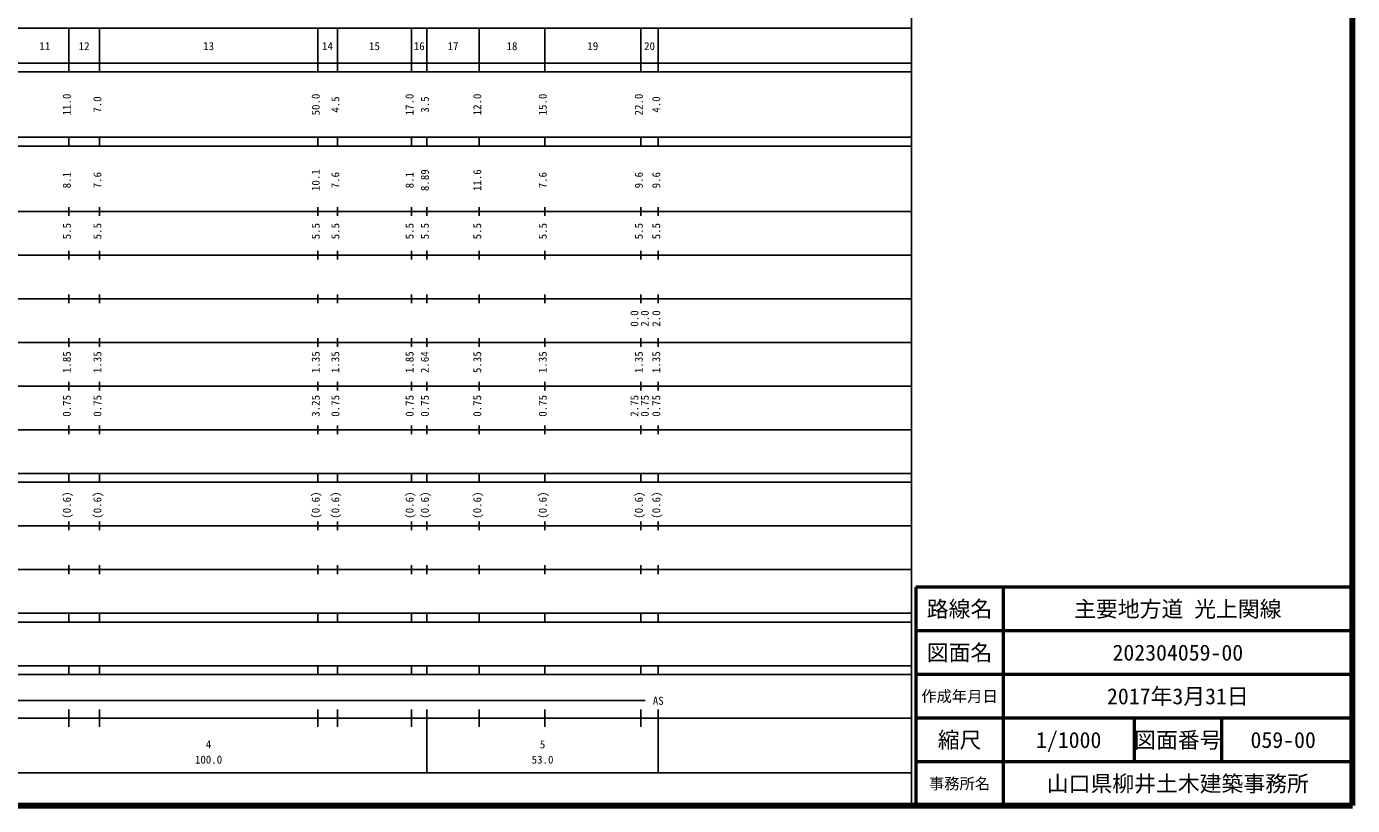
# Model space of a CAD drawing. Units: millimetres on the paper, enlarged 1000 times. Extents: x 27351 to 680000, y 20000 to 380000.
# Drawn here: x 376306 to 680000, y 20000 to 198357 of the extents above; entities that cross this region are included whole.
import ezdxf
from ezdxf.enums import TextEntityAlignment as Align

# ---------------------------------------------------------------- set-up
doc = ezdxf.new("R2010")
doc.units = ezdxf.units.MM
doc.header["$LTSCALE"] = 1000
for name, color, linetype, lineweight in [('M-TTL', 2, 'Continuous', 140), ('M-TTL-BAND', 7, 'Continuous', 25), ('M-TTL-FRAM', 2, 'Continuous', 50), ('M-TTL-LINE', 7, 'Continuous', 50)]:
    doc.layers.add(name, color=color, linetype=linetype, lineweight=lineweight)
doc.layers.add('M-TTL-TXT', color=7, linetype='Continuous')
doc.styles.add('ＭＳ ゴシック', font='')
doc.styles.get('ＭＳ ゴシック').set_extended_font_data('MS Gothic')

msp = doc.modelspace()

# ---------------------------------------------------------------- linework, layer by layer
at = {"layer": 'M-TTL'}
for p, q in [((680000, 20000), (680000, 380000)), ((40000, 20000), (680000, 20000))]:
    msp.add_line(p, q, dxfattribs=at)
at = {"layer": 'M-TTL-BAND'}
for p, q in [((579000, 20000), (579000, 370000)), ((68000, 198000), (579000, 198000)), ((386000, 188000), (386000, 198000)), ((393000, 188000), (393000, 198000)), ((443000, 188000), (443000, 198000)), ((447500, 188000), (447500, 198000)), ((464500, 188000), (464500, 198000)), ((468000, 188000), (468000, 198000)), ((480000, 188000), (480000, 198000)), ((495000, 188000), (495000, 198000)), ((517000, 188000), (517000, 198000)), ((521000, 188000), (521000, 198000)), ((40000, 190000), (579000, 190000)), ((40000, 188000), (579000, 188000)), ((40000, 173000), (579000, 173000)), ((40000, 171000), (579000, 171000)), ((386000, 171000), (386000, 173000)), ((393000, 171000), (393000, 173000)), ((443000, 171000), (443000, 173000)), ((447500, 171000), (447500, 173000)), ((464500, 171000), (464500, 173000)), ((468000, 171000), (468000, 173000)), ((480000, 171000), (480000, 173000)), ((495000, 171000), (495000, 173000)), ((517000, 171000), (517000, 173000)), ((521000, 171000), (521000, 173000)), ((40000, 156000), (579000, 156000)), ((386000, 155000), (386000, 157000)), ((393000, 155000), (393000, 157000)), ((443000, 155000), (443000, 157000)), ((447500, 155000), (447500, 157000)), ((464500, 155000), (464500, 157000)), ((468000, 155000), (468000, 157000)), ((480000, 155000), (480000, 157000)), ((495000, 155000), (495000, 157000)), ((517000, 155000), (517000, 157000)), ((521000, 155000), (521000, 157000)), ((46000, 146000), (579000, 146000)), ((386000, 145000), (386000, 147000)), ((393000, 145000), (393000, 147000)), ((443000, 145000), (443000, 147000)), ((447500, 145000), (447500, 147000)), ((464500, 145000), (464500, 147000)), ((468000, 145000), (468000, 147000)), ((480000, 145000), (480000, 147000)), ((495000, 145000), (495000, 147000)), ((517000, 145000), (517000, 147000)), ((521000, 145000), (521000, 147000)), ((386000, 135000), (386000, 137000)), ((393000, 135000), (393000, 137000)), ((443000, 135000), (443000, 137000)), ((447500, 135000), (447500, 137000)), ((464500, 135000), (464500, 137000)), ((468000, 135000), (468000, 137000)), ((480000, 135000), (480000, 137000)), ((495000, 135000), (495000, 137000)), ((517000, 135000), (517000, 137000)), ((521000, 135000), (521000, 137000)), ((52000, 136000), (579000, 136000)), ((46000, 126000), (579000, 126000)), ((386000, 125000), (386000, 127000)), ((393000, 125000), (393000, 127000)), ((443000, 125000), (443000, 127000)), ((447500, 125000), (447500, 127000)), ((464500, 125000), (464500, 127000)), ((468000, 125000), (468000, 127000)), ((480000, 125000), (480000, 127000)), ((495000, 125000), (495000, 127000)), ((517000, 125000), (517000, 127000)), ((521000, 125000), (521000, 127000)), ((52000, 116000), (579000, 116000)), ((386000, 115000), (386000, 117000)), ((393000, 115000), (393000, 117000)), ((443000, 115000), (443000, 117000)), ((447500, 115000), (447500, 117000)), ((464500, 115000), (464500, 117000)), ((468000, 115000), (468000, 117000)), ((480000, 115000), (480000, 117000)), ((495000, 115000), (495000, 117000)), ((517000, 115000), (517000, 117000)), ((521000, 115000), (521000, 117000)), ((386000, 105000), (386000, 107000)), ((393000, 105000), (393000, 107000)), ((443000, 105000), (443000, 107000)), ((447500, 105000), (447500, 107000)), ((464500, 105000), (464500, 107000)), ((468000, 105000), (468000, 107000)), ((480000, 105000), (480000, 107000)), ((495000, 105000), (495000, 107000)), ((517000, 105000), (517000, 107000)), ((521000, 105000), (521000, 107000)), ((46000, 106000), (579000, 106000)), ((40000, 96000), (579000, 96000)), ((386000, 94000), (386000, 96000)), ((393000, 94000), (393000, 96000)), ((443000, 94000), (443000, 96000)), ((447500, 94000), (447500, 96000)), ((464500, 94000), (464500, 96000)), ((468000, 94000), (468000, 96000)), ((480000, 94000), (480000, 96000)), ((495000, 94000), (495000, 96000)), ((517000, 94000), (517000, 96000)), ((521000, 94000), (521000, 96000)), ((40000, 94000), (579000, 94000)), ((49000, 84000), (579000, 84000)), ((386000, 83000), (386000, 85000)), ((393000, 83000), (393000, 85000)), ((443000, 83000), (443000, 85000)), ((447500, 83000), (447500, 85000)), ((464500, 83000), (464500, 85000)), ((468000, 83000), (468000, 85000)), ((480000, 83000), (480000, 85000)), ((495000, 83000), (495000, 85000)), ((517000, 83000), (517000, 85000)), ((521000, 83000), (521000, 85000)), ((40000, 74000), (579000, 74000)), ((386000, 73000), (386000, 75000)), ((393000, 73000), (393000, 75000)), ((443000, 73000), (443000, 75000)), ((447500, 73000), (447500, 75000)), ((464500, 73000), (464500, 75000)), ((468000, 73000), (468000, 75000)), ((480000, 73000), (480000, 75000)), ((495000, 73000), (495000, 75000)), ((517000, 73000), (517000, 75000)), ((521000, 73000), (521000, 75000)), ((40000, 64000), (579000, 64000)), ((386000, 62000), (386000, 64000)), ((393000, 62000), (393000, 64000)), ((443000, 62000), (443000, 64000)), ((447500, 62000), (447500, 64000)), ((464500, 62000), (464500, 64000)), ((468000, 62000), (468000, 64000)), ((480000, 62000), (480000, 64000)), ((495000, 62000), (495000, 64000)), ((517000, 62000), (517000, 64000)), ((521000, 62000), (521000, 64000)), ((40000, 62000), (579000, 62000)), ((40000, 52000), (579000, 52000)), ((386000, 50000), (386000, 52000)), ((393000, 50000), (393000, 52000)), ((443000, 50000), (443000, 52000)), ((447500, 50000), (447500, 52000)), ((464500, 50000), (464500, 52000)), ((468000, 50000), (468000, 52000)), ((480000, 50000), (480000, 52000)), ((495000, 50000), (495000, 52000)), ((517000, 50000), (517000, 52000)), ((521000, 50000), (521000, 52000)), ((40000, 50000), (579000, 50000)), ((71000, 44000), (518000, 44000)), ((40000, 40000), (579000, 40000)), ((386000, 38000), (386000, 42000)), ((393000, 38000), (393000, 42000)), ((443000, 38000), (443000, 42000)), ((447500, 38000), (447500, 42000)), ((464500, 38000), (464500, 42000)), ((468000, 27500), (468000, 42000)), ((480000, 38000), (480000, 42000)), ((495000, 38000), (495000, 42000)), ((517000, 38000), (517000, 42000)), ((521000, 27500), (521000, 42000)), ((68000, 27500), (579000, 27500))]:
    msp.add_line(p, q, dxfattribs=at)
at = {"layer": 'M-TTL-FRAM'}
for p, q in [((680000, 70000), (580000, 70000)), ((580000, 70000), (580000, 20000))]:
    msp.add_line(p, q, dxfattribs=at)
at = {"layer": 'M-TTL-LINE'}
for p, q in [((600000, 70000), (600000, 20000)), ((680000, 60000), (580000, 60000)), ((680000, 50000), (580000, 50000)), ((680000, 40000), (580000, 40000)), ((630000, 40000), (630000, 30000)), ((650000, 40000), (650000, 30000)), ((680000, 30000), (580000, 30000))]:
    msp.add_line(p, q, dxfattribs=at)

# ---------------------------------------------------------------- texts
at = {"layer": 'M-TTL-BAND', "style": 'ＭＳ ゴシック'}
for s, p in [('11', (380500, 192405)), ('12', (389500, 192405)), ('13', (418000, 192405)), ('14', (445250, 192405)), ('15', (456000, 192405)), ('16', (466250, 192405)), ('17', (474000, 192405)), ('18', (487500, 192405)), ('19', (506000, 192405)), ('20', (519000, 192405)), ('AS', (521000, 42500)), ('4', (418000, 32523)), ('5', (494500, 32523)), ('100.0', (418000, 29033)), ('53.0', (494500, 29033))]:
    msp.add_text(s, height=1833, dxfattribs=at).set_placement(p, align=Align.BOTTOM_CENTER)
for s, p in [('11.0', (387000, 180500)), ('7.0', (394000, 180500)), ('50.0', (444000, 180500)), ('4.5', (448500, 180500)), ('17.0', (465500, 180500)), ('3.5', (469000, 180500)), ('12.0', (481000, 180500)), ('15.0', (496000, 180500)), ('22.0', (518000, 180500)), ('4.0', (522000, 180500)), ('8.1', (387000, 163174)), ('7.6', (394000, 163174)), ('10.1', (444000, 163174)), ('7.6', (448500, 163174)), ('8.1', (465500, 163174)), ('8.89', (469000, 163174)), ('11.6', (481000, 163174)), ('7.6', (496000, 163174)), ('9.6', (518000, 163174)), ('9.6', (522000, 163174)), ('5.5', (387000, 151500)), ('5.5', (394000, 151500)), ('5.5', (444000, 151500)), ('5.5', (448500, 151500)), ('5.5', (465500, 151500)), ('5.5', (469000, 151500)), ('5.5', (481000, 151500)), ('5.5', (496000, 151500)), ('5.5', (518000, 151500)), ('5.5', (522000, 151500)), ('0.0', (517000, 131500)), ('2.0', (519370, 131500)), ('2.0', (522000, 131500)), ('1.85', (387000, 121500)), ('1.35', (394000, 121500)), ('1.35', (444000, 121500)), ('1.35', (448500, 121500)), ('1.85', (465500, 121500)), ('2.64', (469000, 121500)), ('5.35', (481000, 121500)), ('1.35', (496000, 121500)), ('1.35', (518000, 121500)), ('1.35', (522000, 121500)), ('0.75', (387000, 111500)), ('0.75', (394000, 111500)), ('3.25', (444000, 111500)), ('0.75', (448500, 111500)), ('0.75', (465500, 111500)), ('0.75', (469000, 111500)), ('0.75', (481000, 111500)), ('0.75', (496000, 111500)), ('2.75', (517000, 111500)), ('0.75', (519370, 111500)), ('0.75', (522000, 111500)), ('(0.6)', (387000, 88764)), ('(0.6)', (394000, 88764)), ('(0.6)', (444000, 88764)), ('(0.6)', (448500, 88764)), ('(0.6)', (465500, 88764)), ('(0.6)', (469000, 88764)), ('(0.6)', (481000, 88764)), ('(0.6)', (496000, 88764)), ('(0.6)', (518000, 88764)), ('(0.6)', (522000, 88764))]:
    msp.add_text(s, height=1833, rotation=90, dxfattribs=at).set_placement(p, align=Align.BOTTOM_CENTER)
at = {"layer": 'M-TTL-TXT', "style": 'ＭＳ ゴシック'}
for s, height, p in [('路線名', 3666, (590000, 65000)), ('路線名', 3666, (590000, 65000)), ('主要地方道 光上関線', 3666, (640000, 65000)), ('図面名', 3666, (590000, 55000)), ('図面名', 3666, (590000, 55000)), ('202304059-00', 3666, (640000, 55000)), ('作成年月日', 2566, (590000, 45000)), ('作成年月日', 2566, (590000, 45000)), ('2017年3月31日', 3666, (640000, 45000)), ('縮尺', 3666, (590000, 35000)), ('縮尺', 3666, (590000, 35000)), ('1/1000', 3666, (615000, 35000)), ('図面番号', 3666, (640000, 35000)), ('図面番号', 3666, (640000, 35000)), ('059-00', 3666, (664125, 35000)), ('山口県柳井土木建築事務所', 3666, (640000, 25000)), ('事務所名', 2566, (590000, 25000)), ('事務所名', 2566, (590000, 25000))]:
    msp.add_text(s, height=height, dxfattribs=at).set_placement(p, align=Align.MIDDLE_CENTER)

doc.saveas('drawing.dxf')
